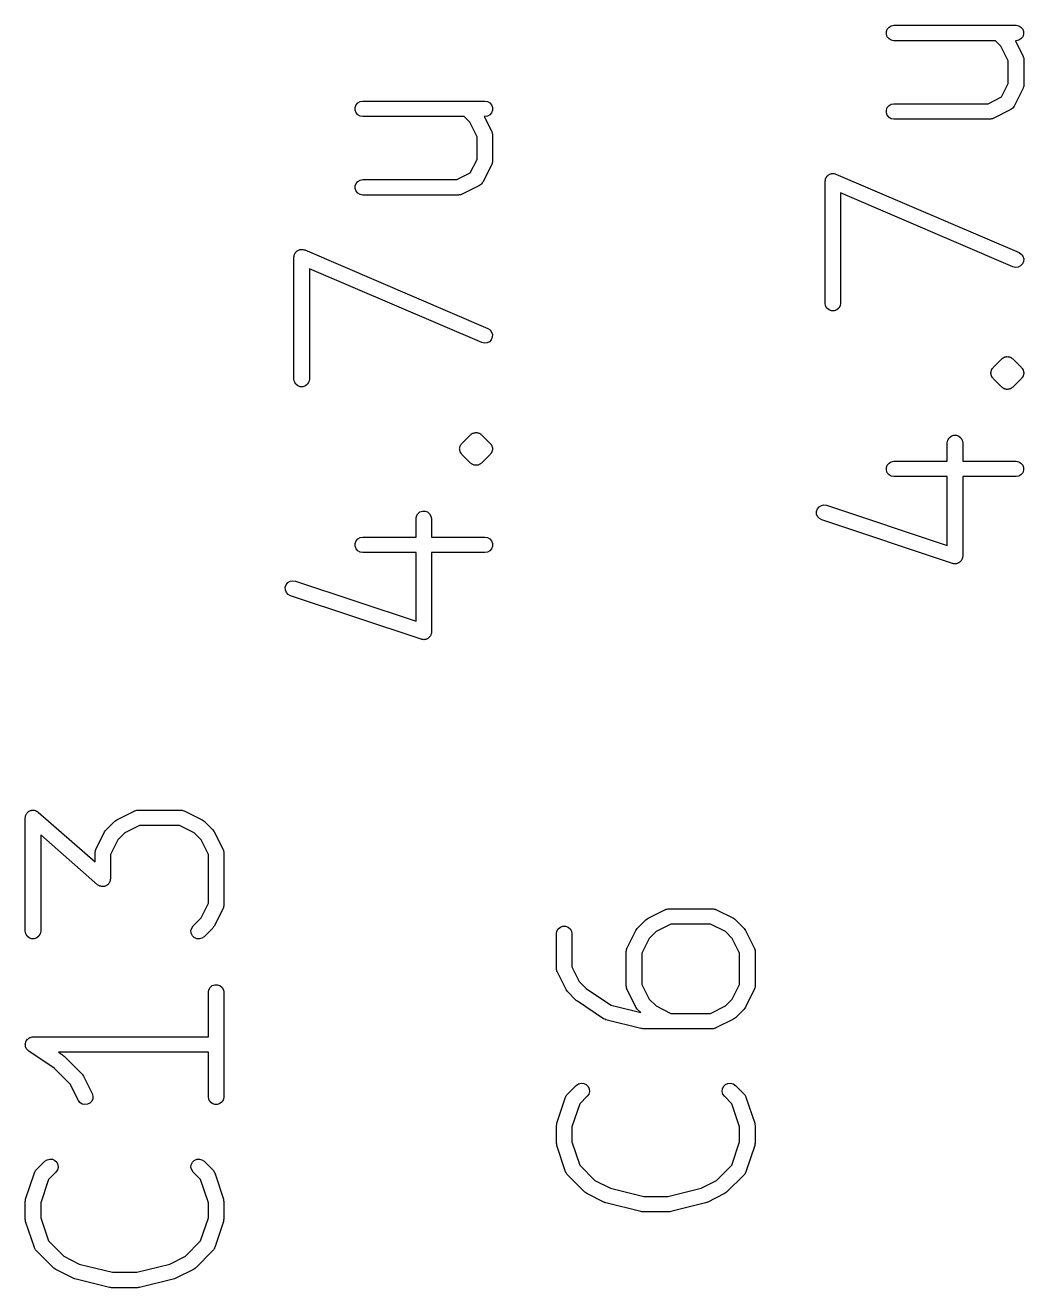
# Model space of a CAD drawing. Extents: x -2.2 to 89.1, y -78.6 to 9.2.
# Drawn here: x 41.42 to 47.99, y -60.59 to -52.27 of the extents above; entities that cross this region are included whole.
import ezdxf

# ---------------------------------------------------------------- set-up
doc = ezdxf.new("R2010")
doc.units = 0
doc.header["$MEASUREMENT"] = 0
doc.layers.add('BLACK', color=7, linetype='CONTINUOUS')

msp = doc.modelspace()

# ---------------------------------------------------------------- linework, layer by layer
at = {"layer": 'Black'}
for p, q in [((47.0882, -52.3142), (47.0942, -52.2976)), ((47.0882, -52.3319), (47.0882, -52.3142)), ((47.0942, -52.2976), (47.1056, -52.2841)), ((47.1056, -52.2841), (47.1208, -52.2753)), ((47.1208, -52.2753), (47.1382, -52.2722)), ((47.1382, -52.2722), (47.9425, -52.2722)), ((47.9425, -52.2722), (47.9599, -52.2753)), ((47.9599, -52.2753), (47.9752, -52.2841)), ((47.9752, -52.2841), (47.9865, -52.2976)), ((47.9865, -52.2976), (47.9926, -52.3142)), ((47.9926, -52.3142), (47.9926, -52.3319)), ((47.0942, -52.3484), (47.0882, -52.3319)), ((47.1056, -52.362), (47.0942, -52.3484)), ((47.1208, -52.3708), (47.1056, -52.362)), ((47.1382, -52.3738), (47.1208, -52.3708)), ((47.8066, -52.3738), (47.1382, -52.3738)), ((47.8433, -52.4106), (47.8066, -52.3738)), ((47.9425, -52.3738), (47.9386, -52.3738)), ((47.9386, -52.3738), (47.988, -52.4727)), ((47.9599, -52.3708), (47.9425, -52.3738)), ((47.9752, -52.362), (47.9599, -52.3708)), ((47.9865, -52.3484), (47.9752, -52.362)), ((47.9926, -52.3319), (47.9865, -52.3484)), ((47.8917, -52.5074), (47.8433, -52.4106)), ((47.988, -52.4727), (47.9888, -52.4755)), ((47.9888, -52.4755), (47.9903, -52.478)), ((47.9903, -52.478), (47.9913, -52.4839)), ((47.9913, -52.4839), (47.993, -52.4896)), ((47.993, -52.4896), (47.9928, -52.4925)), ((47.8917, -52.6558), (47.8917, -52.5074)), ((47.9928, -52.4925), (47.9933, -52.4954)), ((47.9933, -52.4954), (47.9933, -52.6678)), ((47.8472, -52.7448), (47.8917, -52.6558)), ((47.988, -52.6905), (47.9305, -52.8054)), ((47.9888, -52.6877), (47.988, -52.6905)), ((47.9903, -52.6851), (47.9888, -52.6877)), ((47.9913, -52.6793), (47.9903, -52.6851)), ((47.993, -52.6736), (47.9913, -52.6793)), ((47.9933, -52.6678), (47.9928, -52.6706)), ((47.9928, -52.6706), (47.993, -52.6736)), ((43.5882, -52.8142), (43.5942, -52.7976)), ((43.5882, -52.8319), (43.5882, -52.8142)), ((43.5942, -52.7976), (43.6056, -52.7841)), ((43.6056, -52.7841), (43.6208, -52.7753)), ((43.6208, -52.7753), (43.6382, -52.7722)), ((43.6382, -52.7722), (44.4425, -52.7722)), ((44.4425, -52.7722), (44.4599, -52.7753)), ((44.4599, -52.7753), (44.4752, -52.7841)), ((44.4752, -52.7841), (44.4865, -52.7976)), ((44.4865, -52.7976), (44.4926, -52.8142)), ((44.4926, -52.8142), (44.4926, -52.8319)), ((47.0882, -52.8313), (47.0942, -52.8147)), ((47.0942, -52.8147), (47.1056, -52.8012)), ((47.1056, -52.8012), (47.1208, -52.7924)), ((47.1208, -52.7924), (47.1382, -52.7893)), ((47.1382, -52.7893), (47.7582, -52.7893)), ((47.7582, -52.7893), (47.8472, -52.7448)), ((47.9138, -52.8237), (47.9078, -52.8281)), ((47.92, -52.8196), (47.9138, -52.8237)), ((47.9209, -52.8184), (47.92, -52.8196)), ((47.922, -52.8176), (47.9209, -52.8184)), ((47.9261, -52.8114), (47.922, -52.8176)), ((47.9305, -52.8054), (47.9261, -52.8114)), ((43.5942, -52.8484), (43.5882, -52.8319)), ((43.6056, -52.862), (43.5942, -52.8484)), ((43.6208, -52.8708), (43.6056, -52.862)), ((43.6382, -52.8738), (43.6208, -52.8708)), ((44.3066, -52.8738), (43.6382, -52.8738)), ((44.3433, -52.9106), (44.3066, -52.8738)), ((44.4425, -52.8738), (44.4386, -52.8738)), ((44.4386, -52.8738), (44.488, -52.9727)), ((44.4599, -52.8708), (44.4425, -52.8738)), ((44.4752, -52.862), (44.4599, -52.8708)), ((44.4865, -52.8484), (44.4752, -52.862)), ((44.4926, -52.8319), (44.4865, -52.8484)), ((47.0882, -52.8489), (47.0882, -52.8313)), ((47.0942, -52.8655), (47.0882, -52.8489)), ((47.1056, -52.879), (47.0942, -52.8655)), ((47.1208, -52.8879), (47.1056, -52.879)), ((47.1382, -52.8909), (47.1208, -52.8879)), ((47.7702, -52.8909), (47.1382, -52.8909)), ((47.7731, -52.8904), (47.7702, -52.8909)), ((47.776, -52.8906), (47.7731, -52.8904)), ((47.7817, -52.8889), (47.776, -52.8906)), ((47.7876, -52.8879), (47.7817, -52.8889)), ((47.7901, -52.8864), (47.7876, -52.8879)), ((47.7929, -52.8856), (47.7901, -52.8864)), ((47.9078, -52.8281), (47.7929, -52.8856)), ((44.3917, -53.0074), (44.3433, -52.9106)), ((44.488, -52.9727), (44.4888, -52.9755)), ((44.4888, -52.9755), (44.4903, -52.978)), ((44.4903, -52.978), (44.4913, -52.9839)), ((44.4913, -52.9839), (44.493, -52.9896)), ((44.493, -52.9896), (44.4928, -52.9925)), ((44.3917, -53.1558), (44.3917, -53.0074)), ((44.4928, -52.9925), (44.4933, -52.9954)), ((44.4933, -52.9954), (44.4933, -53.1678)), ((44.3472, -53.2448), (44.3917, -53.1558)), ((44.488, -53.1905), (44.4305, -53.3054)), ((44.4888, -53.1877), (44.488, -53.1905)), ((44.4903, -53.1851), (44.4888, -53.1877)), ((44.4913, -53.1793), (44.4903, -53.1851)), ((44.493, -53.1736), (44.4913, -53.1793)), ((44.4933, -53.1678), (44.4928, -53.1706)), ((44.4928, -53.1706), (44.493, -53.1736)), ((43.5882, -53.3313), (43.5942, -53.3147)), ((43.5942, -53.3147), (43.6056, -53.3012)), ((43.6056, -53.3012), (43.6208, -53.2924)), ((43.6208, -53.2924), (43.6382, -53.2893)), ((43.6382, -53.2893), (44.2582, -53.2893)), ((44.2582, -53.2893), (44.3472, -53.2448)), ((44.42, -53.3196), (44.4138, -53.3237)), ((44.4209, -53.3184), (44.42, -53.3196)), ((44.422, -53.3176), (44.4209, -53.3184)), ((44.4261, -53.3114), (44.422, -53.3176)), ((44.4305, -53.3054), (44.4261, -53.3114)), ((46.6852, -53.2997), (46.6863, -53.294)), ((46.6852, -54.1041), (46.6852, -53.2997)), ((46.6863, -53.294), (46.6866, -53.2881)), ((46.6866, -53.2881), (46.6878, -53.2854)), ((46.6878, -53.2854), (46.6883, -53.2824)), ((46.6883, -53.2824), (46.6912, -53.2773)), ((46.6912, -53.2773), (46.6935, -53.2719)), ((46.6935, -53.2719), (46.6956, -53.2697)), ((46.6956, -53.2697), (46.6971, -53.2671)), ((46.6971, -53.2671), (46.7016, -53.2633)), ((46.7016, -53.2633), (46.7056, -53.2591)), ((46.7056, -53.2591), (46.7083, -53.2577)), ((46.7083, -53.2577), (46.7106, -53.2557)), ((46.7106, -53.2557), (46.7161, -53.2537)), ((46.7161, -53.2537), (46.7214, -53.2511)), ((46.7214, -53.2511), (46.7244, -53.2507)), ((46.7244, -53.2507), (46.7272, -53.2497)), ((46.7272, -53.2497), (46.7331, -53.2497)), ((46.7331, -53.2497), (46.7389, -53.249)), ((46.7389, -53.249), (46.7418, -53.2497)), ((46.7418, -53.2497), (46.7449, -53.2497)), ((46.7449, -53.2497), (46.7504, -53.2517)), ((46.7504, -53.2517), (46.7561, -53.253)), ((46.7561, -53.253), (47.9626, -53.7701)), ((43.5882, -53.3489), (43.5882, -53.3313)), ((43.5942, -53.3655), (43.5882, -53.3489)), ((43.6056, -53.379), (43.5942, -53.3655)), ((43.6208, -53.3879), (43.6056, -53.379)), ((43.6382, -53.3909), (43.6208, -53.3879)), ((44.2702, -53.3909), (43.6382, -53.3909)), ((44.2731, -53.3904), (44.2702, -53.3909)), ((44.276, -53.3906), (44.2731, -53.3904)), ((44.2817, -53.3889), (44.276, -53.3906)), ((44.2876, -53.3879), (44.2817, -53.3889)), ((44.2901, -53.3864), (44.2876, -53.3879)), ((44.2929, -53.3856), (44.2901, -53.3864)), ((44.4078, -53.3281), (44.2929, -53.3856)), ((44.4138, -53.3237), (44.4078, -53.3281)), ((47.9225, -53.8635), (46.7868, -53.3768)), ((46.7868, -53.3768), (46.7868, -54.1041)), ((43.1852, -53.7997), (43.1863, -53.794)), ((43.1852, -54.6041), (43.1852, -53.7997)), ((43.1863, -53.794), (43.1866, -53.7881)), ((43.1866, -53.7881), (43.1878, -53.7854)), ((43.1878, -53.7854), (43.1883, -53.7824)), ((43.1883, -53.7824), (43.1912, -53.7773)), ((43.1912, -53.7773), (43.1935, -53.7719)), ((43.1935, -53.7719), (43.1956, -53.7697)), ((43.1956, -53.7697), (43.1971, -53.7671)), ((43.1971, -53.7671), (43.2016, -53.7633)), ((43.2016, -53.7633), (43.2056, -53.7591)), ((43.2056, -53.7591), (43.2083, -53.7577)), ((43.2083, -53.7577), (43.2106, -53.7557)), ((43.2106, -53.7557), (43.2161, -53.7537)), ((43.2161, -53.7537), (43.2214, -53.7511)), ((43.2214, -53.7511), (43.2244, -53.7507)), ((43.2244, -53.7507), (43.2272, -53.7497)), ((43.2272, -53.7497), (43.2331, -53.7497)), ((43.2331, -53.7497), (43.2389, -53.749)), ((43.2389, -53.749), (43.2418, -53.7497)), ((43.2418, -53.7497), (43.2449, -53.7497)), ((43.2449, -53.7497), (43.2504, -53.7517)), ((43.2504, -53.7517), (43.2561, -53.753)), ((43.2561, -53.753), (44.4626, -54.2701)), ((47.9626, -53.7701), (47.9773, -53.7798)), ((47.9773, -53.7798), (47.9879, -53.7939)), ((47.9879, -53.7939), (47.993, -53.8108)), ((47.993, -53.8108), (47.992, -53.8284)), ((44.4225, -54.3635), (43.2868, -53.8768)), ((43.2868, -53.8768), (43.2868, -54.6041)), ((47.9397, -53.8675), (47.9225, -53.8635)), ((47.9572, -53.8654), (47.9397, -53.8675)), ((47.973, -53.8575), (47.9572, -53.8654)), ((47.9851, -53.8446), (47.973, -53.8575)), ((47.992, -53.8284), (47.9851, -53.8446)), ((46.6883, -54.1214), (46.6852, -54.1041)), ((46.6971, -54.1367), (46.6883, -54.1214)), ((46.7106, -54.1481), (46.6971, -54.1367)), ((46.7272, -54.1541), (46.7106, -54.1481)), ((46.7449, -54.1541), (46.7272, -54.1541)), ((46.7614, -54.1481), (46.7449, -54.1541)), ((46.775, -54.1367), (46.7614, -54.1481)), ((46.7838, -54.1214), (46.775, -54.1367)), ((46.7868, -54.1041), (46.7838, -54.1214)), ((44.4626, -54.2701), (44.4773, -54.2798)), ((44.4773, -54.2798), (44.4879, -54.2939)), ((44.4879, -54.2939), (44.493, -54.3108)), ((44.493, -54.3108), (44.492, -54.3284)), ((44.4397, -54.3675), (44.4225, -54.3635)), ((44.4572, -54.3654), (44.4397, -54.3675)), ((44.473, -54.3575), (44.4572, -54.3654)), ((44.4851, -54.3446), (44.473, -54.3575)), ((44.492, -54.3284), (44.4851, -54.3446)), ((47.7917, -54.5278), (47.8492, -54.4703)), ((47.8492, -54.4703), (47.8528, -54.4678)), ((47.8528, -54.4678), (47.856, -54.4646)), ((47.856, -54.4646), (47.86, -54.4627)), ((47.86, -54.4627), (47.8636, -54.4602)), ((47.8636, -54.4602), (47.8679, -54.459)), ((47.8679, -54.459), (47.8719, -54.4572)), ((47.8719, -54.4572), (47.8764, -54.4568)), ((47.8764, -54.4568), (47.8807, -54.4556)), ((47.8807, -54.4556), (47.8851, -54.456)), ((47.8851, -54.456), (47.8895, -54.4556)), ((47.8895, -54.4556), (47.8938, -54.4568)), ((47.8938, -54.4568), (47.8982, -54.4572)), ((47.8982, -54.4572), (47.9023, -54.459)), ((47.9023, -54.459), (47.9066, -54.4602)), ((47.9066, -54.4602), (47.9102, -54.4627)), ((47.9102, -54.4627), (47.9142, -54.4646)), ((47.9142, -54.4646), (47.9174, -54.4678)), ((47.9174, -54.4678), (47.921, -54.4703)), ((47.921, -54.4703), (47.9785, -54.5278)), ((47.777, -54.5593), (47.7776, -54.5571)), ((47.7774, -54.5637), (47.777, -54.5593)), ((47.777, -54.5681), (47.7774, -54.5637)), ((47.7776, -54.5703), (47.777, -54.5681)), ((47.7776, -54.5549), (47.7784, -54.5528)), ((47.7776, -54.5571), (47.7776, -54.5549)), ((47.7776, -54.5725), (47.7776, -54.5703)), ((47.7784, -54.5528), (47.7786, -54.5505)), ((47.7786, -54.5505), (47.7805, -54.5465)), ((47.7805, -54.5465), (47.7816, -54.5422)), ((47.7816, -54.5422), (47.7829, -54.5404)), ((47.7829, -54.5404), (47.7836, -54.5383)), ((47.7836, -54.5383), (47.7851, -54.5366)), ((47.7851, -54.5366), (47.786, -54.5346)), ((47.786, -54.5346), (47.7892, -54.5314)), ((47.7892, -54.5314), (47.7917, -54.5278)), ((47.9785, -54.5278), (47.981, -54.5314)), ((47.981, -54.5314), (47.9842, -54.5346)), ((47.9842, -54.5346), (47.9851, -54.5366)), ((47.9851, -54.5366), (47.9865, -54.5383)), ((47.9865, -54.5383), (47.9873, -54.5404)), ((47.9873, -54.5404), (47.9886, -54.5422)), ((47.9886, -54.5422), (47.9897, -54.5465)), ((47.9897, -54.5465), (47.9916, -54.5505)), ((47.9916, -54.5505), (47.9918, -54.5528)), ((47.9918, -54.5528), (47.9926, -54.5549)), ((47.9926, -54.5549), (47.9926, -54.5571)), ((47.9926, -54.5571), (47.9932, -54.5593)), ((47.9932, -54.5681), (47.9926, -54.5703)), ((47.9926, -54.5703), (47.9926, -54.5725)), ((47.9932, -54.5593), (47.9928, -54.5637)), ((47.9928, -54.5637), (47.9932, -54.5681)), ((43.1883, -54.6214), (43.1852, -54.6041)), ((43.1971, -54.6367), (43.1883, -54.6214)), ((43.2106, -54.6481), (43.1971, -54.6367)), ((43.2272, -54.6541), (43.2106, -54.6481)), ((43.2449, -54.6541), (43.2272, -54.6541)), ((43.2614, -54.6481), (43.2449, -54.6541)), ((43.275, -54.6367), (43.2614, -54.6481)), ((43.2838, -54.6214), (43.275, -54.6367)), ((43.2868, -54.6041), (43.2838, -54.6214)), ((47.7784, -54.5746), (47.7776, -54.5725)), ((47.7786, -54.5768), (47.7784, -54.5746)), ((47.7805, -54.5809), (47.7786, -54.5768)), ((47.7816, -54.5852), (47.7805, -54.5809)), ((47.7829, -54.587), (47.7816, -54.5852)), ((47.7836, -54.5891), (47.7829, -54.587)), ((47.7851, -54.5908), (47.7836, -54.5891)), ((47.786, -54.5928), (47.7851, -54.5908)), ((47.7892, -54.596), (47.786, -54.5928)), ((47.7917, -54.5996), (47.7892, -54.596)), ((47.8492, -54.6571), (47.7917, -54.5996)), ((47.9785, -54.5996), (47.921, -54.6571)), ((47.981, -54.596), (47.9785, -54.5996)), ((47.9842, -54.5928), (47.981, -54.596)), ((47.9851, -54.5908), (47.9842, -54.5928)), ((47.9865, -54.5891), (47.9851, -54.5908)), ((47.9873, -54.587), (47.9865, -54.5891)), ((47.9886, -54.5852), (47.9873, -54.587)), ((47.9897, -54.5809), (47.9886, -54.5852)), ((47.9916, -54.5768), (47.9897, -54.5809)), ((47.9918, -54.5746), (47.9916, -54.5768)), ((47.9926, -54.5725), (47.9918, -54.5746)), ((47.8528, -54.6596), (47.8492, -54.6571)), ((47.856, -54.6628), (47.8528, -54.6596)), ((47.86, -54.6646), (47.856, -54.6628)), ((47.8636, -54.6672), (47.86, -54.6646)), ((47.8679, -54.6683), (47.8636, -54.6672)), ((47.8719, -54.6702), (47.8679, -54.6683)), ((47.8764, -54.6706), (47.8719, -54.6702)), ((47.8807, -54.6717), (47.8764, -54.6706)), ((47.8851, -54.6714), (47.8807, -54.6717)), ((47.8895, -54.6717), (47.8851, -54.6714)), ((47.8938, -54.6706), (47.8895, -54.6717)), ((47.8982, -54.6702), (47.8938, -54.6706)), ((47.9023, -54.6683), (47.8982, -54.6702)), ((47.9066, -54.6672), (47.9023, -54.6683)), ((47.9102, -54.6646), (47.9066, -54.6672)), ((47.9142, -54.6628), (47.9102, -54.6646)), ((47.9174, -54.6596), (47.9142, -54.6628)), ((47.921, -54.6571), (47.9174, -54.6596)), ((44.2917, -55.0278), (44.3492, -54.9703)), ((44.3492, -54.9703), (44.3528, -54.9678)), ((44.3528, -54.9678), (44.356, -54.9646)), ((44.356, -54.9646), (44.36, -54.9627)), ((44.36, -54.9627), (44.3636, -54.9602)), ((44.3636, -54.9602), (44.3679, -54.959)), ((44.3679, -54.959), (44.3719, -54.9572)), ((44.3719, -54.9572), (44.3764, -54.9568)), ((44.3764, -54.9568), (44.3807, -54.9556)), ((44.3807, -54.9556), (44.3851, -54.956)), ((44.3851, -54.956), (44.3895, -54.9556)), ((44.3895, -54.9556), (44.3938, -54.9568)), ((44.3938, -54.9568), (44.3982, -54.9572)), ((44.3982, -54.9572), (44.4023, -54.959)), ((44.4023, -54.959), (44.4066, -54.9602)), ((44.4066, -54.9602), (44.4102, -54.9627)), ((44.4102, -54.9627), (44.4142, -54.9646)), ((44.4142, -54.9646), (44.4174, -54.9678)), ((44.4174, -54.9678), (44.421, -54.9703)), ((44.421, -54.9703), (44.4785, -55.0278)), ((47.5015, -54.9907), (47.515, -54.9793)), ((47.515, -54.9793), (47.5316, -54.9733)), ((47.5316, -54.9733), (47.5492, -54.9733)), ((47.5492, -54.9733), (47.5658, -54.9793)), ((47.5658, -54.9793), (47.5793, -54.9907)), ((44.277, -55.0593), (44.2776, -55.0571)), ((44.2774, -55.0637), (44.277, -55.0593)), ((44.277, -55.0681), (44.2774, -55.0637)), ((44.2776, -55.0703), (44.277, -55.0681)), ((44.2776, -55.0549), (44.2784, -55.0528)), ((44.2776, -55.0571), (44.2776, -55.0549)), ((44.2776, -55.0725), (44.2776, -55.0703)), ((44.2784, -55.0528), (44.2786, -55.0505)), ((44.2786, -55.0505), (44.2805, -55.0465)), ((44.2805, -55.0465), (44.2816, -55.0422)), ((44.2816, -55.0422), (44.2829, -55.0404)), ((44.2829, -55.0404), (44.2836, -55.0383)), ((44.2836, -55.0383), (44.2851, -55.0366)), ((44.2851, -55.0366), (44.286, -55.0346)), ((44.286, -55.0346), (44.2892, -55.0314)), ((44.2892, -55.0314), (44.2917, -55.0278)), ((44.4785, -55.0278), (44.481, -55.0314)), ((44.481, -55.0314), (44.4842, -55.0346)), ((44.4842, -55.0346), (44.4851, -55.0366)), ((44.4851, -55.0366), (44.4865, -55.0383)), ((44.4865, -55.0383), (44.4873, -55.0404)), ((44.4873, -55.0404), (44.4886, -55.0422)), ((44.4886, -55.0422), (44.4897, -55.0465)), ((44.4897, -55.0465), (44.4916, -55.0505)), ((44.4916, -55.0505), (44.4918, -55.0528)), ((44.4918, -55.0528), (44.4926, -55.0549)), ((44.4926, -55.0549), (44.4926, -55.0571)), ((44.4926, -55.0571), (44.4932, -55.0593)), ((44.4932, -55.0681), (44.4926, -55.0703)), ((44.4926, -55.0703), (44.4926, -55.0725)), ((44.4932, -55.0593), (44.4928, -55.0637)), ((44.4928, -55.0637), (44.4932, -55.0681)), ((47.4896, -55.0233), (47.4926, -55.0059)), ((47.4896, -55.1449), (47.4896, -55.0233)), ((47.4926, -55.0059), (47.5015, -54.9907)), ((47.5793, -54.9907), (47.5881, -55.0059)), ((47.5881, -55.0059), (47.5912, -55.0233)), ((47.5912, -55.0233), (47.5912, -55.1449)), ((44.2784, -55.0746), (44.2776, -55.0725)), ((44.2786, -55.0768), (44.2784, -55.0746)), ((44.2805, -55.0809), (44.2786, -55.0768)), ((44.2816, -55.0852), (44.2805, -55.0809)), ((44.2829, -55.087), (44.2816, -55.0852)), ((44.2836, -55.0891), (44.2829, -55.087)), ((44.2851, -55.0908), (44.2836, -55.0891)), ((44.286, -55.0928), (44.2851, -55.0908)), ((44.2892, -55.096), (44.286, -55.0928)), ((44.2917, -55.0996), (44.2892, -55.096)), ((44.3492, -55.1571), (44.2917, -55.0996)), ((44.4785, -55.0996), (44.421, -55.1571)), ((44.481, -55.096), (44.4785, -55.0996)), ((44.4842, -55.0928), (44.481, -55.096)), ((44.4851, -55.0908), (44.4842, -55.0928)), ((44.4865, -55.0891), (44.4851, -55.0908)), ((44.4873, -55.087), (44.4865, -55.0891)), ((44.4886, -55.0852), (44.4873, -55.087)), ((44.4897, -55.0809), (44.4886, -55.0852)), ((44.4916, -55.0768), (44.4897, -55.0809)), ((44.4918, -55.0746), (44.4916, -55.0768)), ((44.4926, -55.0725), (44.4918, -55.0746)), ((47.1056, -55.1568), (47.1208, -55.1479)), ((47.1208, -55.1479), (47.1382, -55.1449)), ((47.1382, -55.1449), (47.4896, -55.1449)), ((47.5912, -55.1449), (47.9425, -55.1449)), ((47.9425, -55.1449), (47.9599, -55.1479)), ((47.9599, -55.1479), (47.9752, -55.1568)), ((44.3528, -55.1596), (44.3492, -55.1571)), ((44.356, -55.1628), (44.3528, -55.1596)), ((44.36, -55.1646), (44.356, -55.1628)), ((44.3636, -55.1672), (44.36, -55.1646)), ((44.3679, -55.1683), (44.3636, -55.1672)), ((44.3719, -55.1702), (44.3679, -55.1683)), ((44.3764, -55.1706), (44.3719, -55.1702)), ((44.3807, -55.1717), (44.3764, -55.1706)), ((44.3851, -55.1714), (44.3807, -55.1717)), ((44.3895, -55.1717), (44.3851, -55.1714)), ((44.3938, -55.1706), (44.3895, -55.1717)), ((44.3982, -55.1702), (44.3938, -55.1706)), ((44.4023, -55.1683), (44.3982, -55.1702)), ((44.4066, -55.1672), (44.4023, -55.1683)), ((44.4102, -55.1646), (44.4066, -55.1672)), ((44.4142, -55.1628), (44.4102, -55.1646)), ((44.4174, -55.1596), (44.4142, -55.1628)), ((44.421, -55.1571), (44.4174, -55.1596)), ((47.0882, -55.1868), (47.0942, -55.1703)), ((47.0882, -55.2045), (47.0882, -55.1868)), ((47.0942, -55.2211), (47.0882, -55.2045)), ((47.0942, -55.1703), (47.1056, -55.1568)), ((47.1056, -55.2346), (47.0942, -55.2211)), ((47.1208, -55.2434), (47.1056, -55.2346)), ((47.9752, -55.2346), (47.9599, -55.2434)), ((47.9752, -55.1568), (47.9865, -55.1703)), ((47.9865, -55.2211), (47.9752, -55.2346)), ((47.9865, -55.1703), (47.9926, -55.1868)), ((47.9926, -55.2045), (47.9865, -55.2211)), ((47.9926, -55.1868), (47.9926, -55.2045)), ((47.1382, -55.2465), (47.1208, -55.2434)), ((47.4896, -55.2465), (47.1382, -55.2465)), ((47.4896, -55.6997), (47.4896, -55.2465)), ((47.9425, -55.2465), (47.5912, -55.2465)), ((47.5912, -55.2465), (47.5912, -55.7702)), ((47.9599, -55.2434), (47.9425, -55.2465)), ((44.0015, -55.4907), (44.015, -55.4793)), ((44.015, -55.4793), (44.0316, -55.4733)), ((44.0316, -55.4733), (44.0492, -55.4733)), ((44.0492, -55.4733), (44.0658, -55.4793)), ((44.0658, -55.4793), (44.0793, -55.4907)), ((46.6283, -55.4755), (46.6339, -55.4587)), ((46.6288, -55.4931), (46.6283, -55.4755)), ((46.6339, -55.4587), (46.6449, -55.4449)), ((46.6449, -55.4449), (46.6599, -55.4357)), ((46.6599, -55.4357), (46.6772, -55.4321)), ((46.6772, -55.4321), (46.6947, -55.4347)), ((46.6947, -55.4347), (47.4896, -55.6997)), ((43.9896, -55.5233), (43.9926, -55.5059)), ((43.9896, -55.6449), (43.9896, -55.5233)), ((43.9926, -55.5059), (44.0015, -55.4907)), ((44.0793, -55.4907), (44.0881, -55.5059)), ((44.0881, -55.5059), (44.0912, -55.5233)), ((44.0912, -55.5233), (44.0912, -55.6449)), ((46.6353, -55.5095), (46.6288, -55.4931)), ((46.647, -55.5227), (46.6353, -55.5095)), ((46.6625, -55.5311), (46.647, -55.5227)), ((47.5243, -55.8184), (46.6625, -55.5311)), ((43.6056, -55.6568), (43.6208, -55.6479)), ((43.6208, -55.6479), (43.6382, -55.6449)), ((43.6382, -55.6449), (43.9896, -55.6449)), ((44.0912, -55.6449), (44.4425, -55.6449)), ((44.4425, -55.6449), (44.4599, -55.6479)), ((44.4599, -55.6479), (44.4752, -55.6568)), ((43.5882, -55.6868), (43.5942, -55.6703)), ((43.5882, -55.7045), (43.5882, -55.6868)), ((43.5942, -55.7211), (43.5882, -55.7045)), ((43.5942, -55.6703), (43.6056, -55.6568)), ((43.6056, -55.7346), (43.5942, -55.7211)), ((43.6208, -55.7434), (43.6056, -55.7346)), ((44.4752, -55.7346), (44.4599, -55.7434)), ((44.4752, -55.6568), (44.4865, -55.6703)), ((44.4865, -55.7211), (44.4752, -55.7346)), ((44.4865, -55.6703), (44.4926, -55.6868)), ((44.4926, -55.7045), (44.4865, -55.7211)), ((44.4926, -55.6868), (44.4926, -55.7045)), ((43.6382, -55.7465), (43.6208, -55.7434)), ((43.9896, -55.7465), (43.6382, -55.7465)), ((43.9896, -56.1997), (43.9896, -55.7465)), ((44.4425, -55.7465), (44.0912, -55.7465)), ((44.0912, -55.7465), (44.0912, -56.2702)), ((44.4599, -55.7434), (44.4425, -55.7465)), ((47.528, -55.8189), (47.5243, -55.8184)), ((47.5316, -55.8202), (47.528, -55.8189)), ((47.554, -55.8185), (47.5492, -55.8202)), ((47.5591, -55.8174), (47.554, -55.8185)), ((47.5623, -55.8155), (47.5591, -55.8174)), ((47.5658, -55.8142), (47.5623, -55.8155)), ((47.5697, -55.8109), (47.5658, -55.8142)), ((47.5741, -55.8082), (47.5697, -55.8109)), ((47.5764, -55.8053), (47.5741, -55.8082)), ((47.5793, -55.8028), (47.5764, -55.8053)), ((47.5819, -55.7984), (47.5793, -55.8028)), ((47.5851, -55.7944), (47.5819, -55.7984)), ((47.5862, -55.7908), (47.5851, -55.7944)), ((47.5881, -55.7876), (47.5862, -55.7908)), ((47.589, -55.7825), (47.5881, -55.7876)), ((47.5906, -55.7776), (47.589, -55.7825)), ((47.5912, -55.7702), (47.5905, -55.7739)), ((47.5905, -55.7739), (47.5906, -55.7776)), ((47.5367, -55.8202), (47.5316, -55.8202)), ((47.5418, -55.821), (47.5367, -55.8202)), ((47.5454, -55.8202), (47.5418, -55.821)), ((47.5492, -55.8202), (47.5454, -55.8202)), ((43.1283, -55.9755), (43.1339, -55.9587)), ((43.1288, -55.9931), (43.1283, -55.9755)), ((43.1339, -55.9587), (43.1449, -55.9449)), ((43.1449, -55.9449), (43.1599, -55.9357)), ((43.1599, -55.9357), (43.1772, -55.9321)), ((43.1772, -55.9321), (43.1947, -55.9347)), ((43.1947, -55.9347), (43.9896, -56.1997)), ((43.1353, -56.0095), (43.1288, -55.9931)), ((43.147, -56.0227), (43.1353, -56.0095)), ((43.1625, -56.0311), (43.147, -56.0227)), ((44.0243, -56.3184), (43.1625, -56.0311)), ((44.0591, -56.3174), (44.054, -56.3185)), ((44.0623, -56.3155), (44.0591, -56.3174)), ((44.0658, -56.3142), (44.0623, -56.3155)), ((44.0697, -56.3109), (44.0658, -56.3142)), ((44.0741, -56.3082), (44.0697, -56.3109)), ((44.0764, -56.3053), (44.0741, -56.3082)), ((44.0793, -56.3028), (44.0764, -56.3053)), ((44.0819, -56.2984), (44.0793, -56.3028)), ((44.0851, -56.2944), (44.0819, -56.2984)), ((44.0862, -56.2908), (44.0851, -56.2944)), ((44.0881, -56.2876), (44.0862, -56.2908)), ((44.089, -56.2825), (44.0881, -56.2876)), ((44.0906, -56.2776), (44.089, -56.2825)), ((44.0912, -56.2702), (44.0905, -56.2739)), ((44.0905, -56.2739), (44.0906, -56.2776)), ((44.028, -56.3189), (44.0243, -56.3184)), ((44.0316, -56.3202), (44.028, -56.3189)), ((44.0367, -56.3202), (44.0316, -56.3202)), ((44.0418, -56.321), (44.0367, -56.3202)), ((44.0454, -56.3202), (44.0418, -56.321)), ((44.0492, -56.3202), (44.0454, -56.3202)), ((44.054, -56.3185), (44.0492, -56.3202)), ((41.4162, -57.4854), (41.4176, -57.4817)), ((41.4176, -57.4817), (41.4183, -57.4778)), ((41.4183, -57.4778), (41.4208, -57.4735)), ((41.4208, -57.4735), (41.4226, -57.4689)), ((41.4226, -57.4689), (41.4252, -57.466)), ((41.4252, -57.466), (41.4271, -57.4626)), ((41.4271, -57.4626), (41.4309, -57.4594)), ((41.4309, -57.4594), (41.4342, -57.4556)), ((41.4342, -57.4556), (41.4376, -57.4537)), ((41.4376, -57.4537), (41.4406, -57.4512)), ((41.4406, -57.4512), (41.4453, -57.4495)), ((41.4453, -57.4495), (41.4497, -57.4471)), ((41.4497, -57.4471), (41.4535, -57.4465)), ((41.4535, -57.4465), (41.4572, -57.4452)), ((41.4572, -57.4452), (41.4622, -57.4452)), ((41.4622, -57.4452), (41.4671, -57.4444)), ((41.4671, -57.4444), (41.4709, -57.4452)), ((41.4709, -57.4452), (41.4749, -57.4452)), ((41.4749, -57.4452), (41.4795, -57.4469)), ((41.4795, -57.4469), (41.4844, -57.4478)), ((41.4844, -57.4478), (41.4878, -57.4499)), ((41.4878, -57.4499), (41.4914, -57.4512)), ((41.4914, -57.4512), (41.4953, -57.4544)), ((41.4953, -57.4544), (41.4995, -57.457)), ((41.4995, -57.457), (41.8749, -57.7854)), ((42.0179, -57.5072), (42.1328, -57.4498)), ((42.1328, -57.4498), (42.1356, -57.4489)), ((42.1356, -57.4489), (42.1381, -57.4475)), ((42.1381, -57.4475), (42.144, -57.4464)), ((42.144, -57.4464), (42.1497, -57.4447)), ((42.1497, -57.4447), (42.1526, -57.4449)), ((42.1526, -57.4449), (42.1555, -57.4444)), ((42.1555, -57.4444), (42.4427, -57.4444)), ((42.4427, -57.4444), (42.4456, -57.4449)), ((42.4456, -57.4449), (42.4485, -57.4447)), ((42.4485, -57.4447), (42.4543, -57.4464)), ((42.4543, -57.4464), (42.4601, -57.4475)), ((42.4601, -57.4475), (42.4626, -57.4489)), ((42.4626, -57.4489), (42.4655, -57.4498)), ((42.4655, -57.4498), (42.5804, -57.5072)), ((41.4152, -57.4952), (41.4161, -57.4903)), ((41.4152, -58.2421), (41.4152, -57.4952)), ((41.4161, -57.4903), (41.4162, -57.4854)), ((41.9472, -57.5742), (42.0046, -57.5167)), ((42.0046, -57.5167), (42.0113, -57.5121)), ((42.0113, -57.5121), (42.0179, -57.5072)), ((42.1675, -57.546), (42.0707, -57.5944)), ((42.4307, -57.546), (42.1675, -57.546)), ((42.5276, -57.5944), (42.4307, -57.546)), ((42.5804, -57.5072), (42.5869, -57.5121)), ((42.5869, -57.5121), (42.5936, -57.5167)), ((42.5936, -57.5167), (42.651, -57.5742)), ((41.8922, -57.9356), (41.5168, -57.6072)), ((41.5168, -57.6072), (41.5168, -58.2421)), ((41.8802, -57.7023), (41.9377, -57.5874)), ((41.9377, -57.5874), (41.9425, -57.5809)), ((41.9425, -57.5809), (41.9472, -57.5742)), ((42.0249, -57.6402), (41.9765, -57.737)), ((42.0707, -57.5944), (42.0249, -57.6402)), ((42.5733, -57.6402), (42.5276, -57.5944)), ((42.6217, -57.737), (42.5733, -57.6402)), ((42.651, -57.5742), (42.6557, -57.5809)), ((42.6557, -57.5809), (42.6605, -57.5874)), ((42.6605, -57.5874), (42.718, -57.7023)), ((41.8749, -57.725), (41.8754, -57.7221)), ((41.8749, -57.7854), (41.8749, -57.725)), ((41.8752, -57.7192), (41.8769, -57.7135)), ((41.8754, -57.7221), (41.8752, -57.7192)), ((41.8769, -57.7135), (41.8779, -57.7076)), ((41.8779, -57.7076), (41.8794, -57.7051)), ((41.8794, -57.7051), (41.8802, -57.7023)), ((42.718, -57.7023), (42.7188, -57.7051)), ((42.7188, -57.7051), (42.7203, -57.7076)), ((42.7203, -57.7076), (42.7213, -57.7135)), ((42.7213, -57.7135), (42.723, -57.7192)), ((42.723, -57.7192), (42.7228, -57.7221)), ((42.7228, -57.7221), (42.7233, -57.725)), ((42.7233, -57.725), (42.7233, -58.0697)), ((41.9765, -57.737), (41.9765, -57.8974)), ((42.6217, -58.0577), (42.6217, -57.737)), ((41.9765, -57.8974), (41.9756, -57.9023)), ((41.8965, -57.9382), (41.8922, -57.9356)), ((41.9003, -57.9414), (41.8965, -57.9382)), ((41.904, -57.9427), (41.9003, -57.9414)), ((41.9073, -57.9447), (41.904, -57.9427)), ((41.9122, -57.9457), (41.9073, -57.9447)), ((41.9168, -57.9474), (41.9122, -57.9457)), ((41.9208, -57.9474), (41.9168, -57.9474)), ((41.9246, -57.9482), (41.9208, -57.9474)), ((41.9295, -57.9474), (41.9246, -57.9482)), ((41.9345, -57.9474), (41.9295, -57.9474)), ((41.9382, -57.9461), (41.9345, -57.9474)), ((41.942, -57.9455), (41.9382, -57.9461)), ((41.9464, -57.9431), (41.942, -57.9455)), ((41.9511, -57.9414), (41.9464, -57.9431)), ((41.9541, -57.9389), (41.9511, -57.9414)), ((41.9575, -57.937), (41.9541, -57.9389)), ((41.9608, -57.9332), (41.9575, -57.937)), ((41.9646, -57.93), (41.9608, -57.9332)), ((41.9665, -57.9266), (41.9646, -57.93)), ((41.9691, -57.9237), (41.9665, -57.9266)), ((41.9709, -57.9191), (41.9691, -57.9237)), ((41.9734, -57.9148), (41.9709, -57.9191)), ((41.9741, -57.9109), (41.9734, -57.9148)), ((41.9755, -57.9072), (41.9741, -57.9109)), ((41.9756, -57.9023), (41.9755, -57.9072)), ((42.5733, -58.1546), (42.6217, -58.0577)), ((42.718, -58.0925), (42.6605, -58.2074)), ((42.7188, -58.0896), (42.718, -58.0925)), ((42.7203, -58.0871), (42.7188, -58.0896)), ((42.7213, -58.0813), (42.7203, -58.0871)), ((42.723, -58.0755), (42.7213, -58.0813)), ((42.7233, -58.0697), (42.7228, -58.0726)), ((42.7228, -58.0726), (42.723, -58.0755)), ((45.5179, -58.1563), (45.6328, -58.0988)), ((45.6328, -58.0988), (45.6356, -58.098)), ((45.6356, -58.098), (45.6381, -58.0965)), ((45.6381, -58.0965), (45.644, -58.0955)), ((45.644, -58.0955), (45.6497, -58.0938)), ((45.6497, -58.0938), (45.6526, -58.094)), ((45.6526, -58.094), (45.6555, -58.0935)), ((45.6555, -58.0935), (45.9427, -58.0935)), ((45.9427, -58.0935), (45.9456, -58.094)), ((45.9456, -58.094), (45.9485, -58.0938)), ((45.9485, -58.0938), (45.9543, -58.0955)), ((45.9543, -58.0955), (45.9601, -58.0965)), ((45.9601, -58.0965), (45.9626, -58.098)), ((45.9626, -58.098), (45.9655, -58.0988)), ((45.9655, -58.0988), (46.0804, -58.1563)), ((42.507, -58.2377), (42.5116, -58.2206)), ((42.5116, -58.2206), (42.5217, -58.2062)), ((42.5217, -58.2062), (42.5733, -58.1546)), ((42.651, -58.2206), (42.5936, -58.278)), ((42.6557, -58.2139), (42.651, -58.2206)), ((42.6605, -58.2074), (42.6557, -58.2139)), ((44.9183, -58.2418), (44.9271, -58.2265)), ((44.9271, -58.2265), (44.9406, -58.2152)), ((44.9406, -58.2152), (44.9572, -58.2091)), ((44.9572, -58.2091), (44.9749, -58.2091)), ((44.9749, -58.2091), (44.9914, -58.2152)), ((44.9914, -58.2152), (45.005, -58.2265)), ((45.005, -58.2265), (45.0138, -58.2418)), ((45.4377, -58.2364), (45.4425, -58.2299)), ((45.4425, -58.2299), (45.4472, -58.2232)), ((45.4472, -58.2232), (45.5046, -58.1658)), ((45.5046, -58.1658), (45.5113, -58.1611)), ((45.5113, -58.1611), (45.5179, -58.1563)), ((45.6675, -58.1951), (45.5707, -58.2435)), ((45.9307, -58.1951), (45.6675, -58.1951)), ((46.0276, -58.2435), (45.9307, -58.1951)), ((46.0804, -58.1563), (46.0869, -58.1611)), ((46.0869, -58.1611), (46.0936, -58.1658)), ((46.0936, -58.1658), (46.151, -58.2232)), ((46.151, -58.2232), (46.1557, -58.2299)), ((46.1557, -58.2299), (46.1605, -58.2364)), ((41.4183, -58.2595), (41.4152, -58.2421)), ((41.4271, -58.2747), (41.4183, -58.2595)), ((41.4406, -58.2861), (41.4271, -58.2747)), ((41.4572, -58.2921), (41.4406, -58.2861)), ((41.4749, -58.2921), (41.4572, -58.2921)), ((41.4914, -58.2861), (41.4749, -58.2921)), ((41.505, -58.2747), (41.4914, -58.2861)), ((41.5138, -58.2595), (41.505, -58.2747)), ((41.5168, -58.2421), (41.5138, -58.2595)), ((42.5086, -58.2552), (42.507, -58.2377)), ((42.516, -58.2712), (42.5086, -58.2552)), ((42.5285, -58.2837), (42.516, -58.2712)), ((42.5445, -58.2912), (42.5285, -58.2837)), ((42.5621, -58.2927), (42.5445, -58.2912)), ((42.5791, -58.2881), (42.5621, -58.2927)), ((42.5936, -58.278), (42.5791, -58.2881)), ((44.9152, -58.2592), (44.9183, -58.2418)), ((44.9152, -58.489), (44.9152, -58.2592)), ((45.0138, -58.2418), (45.0168, -58.2592)), ((45.0168, -58.2592), (45.0168, -58.477)), ((45.3802, -58.3514), (45.4377, -58.2364)), ((45.5249, -58.2893), (45.4765, -58.3861)), ((45.5707, -58.2435), (45.5249, -58.2893)), ((46.0733, -58.2893), (46.0276, -58.2435)), ((46.1217, -58.3861), (46.0733, -58.2893)), ((46.1605, -58.2364), (46.218, -58.3514)), ((45.3749, -58.3741), (45.3754, -58.3712)), ((45.3749, -58.6039), (45.3749, -58.3741)), ((45.3752, -58.3683), (45.3769, -58.3626)), ((45.3754, -58.3712), (45.3752, -58.3683)), ((45.3769, -58.3626), (45.3779, -58.3567)), ((45.3779, -58.3567), (45.3794, -58.3542)), ((45.3794, -58.3542), (45.3802, -58.3514)), ((45.4765, -58.3861), (45.4765, -58.5919)), ((46.1217, -58.5919), (46.1217, -58.3861)), ((46.218, -58.3514), (46.2188, -58.3542)), ((46.2188, -58.3542), (46.2203, -58.3567)), ((46.2203, -58.3567), (46.2213, -58.3626)), ((46.2213, -58.3626), (46.223, -58.3683)), ((46.223, -58.3683), (46.2228, -58.3712)), ((46.2228, -58.3712), (46.2233, -58.3741)), ((46.2233, -58.3741), (46.2233, -58.6039)), ((45.0168, -58.477), (45.0653, -58.5738)), ((44.9158, -58.4919), (44.9152, -58.489)), ((44.9156, -58.4948), (44.9158, -58.4919)), ((44.9173, -58.5005), (44.9156, -58.4948)), ((44.9183, -58.5064), (44.9173, -58.5005)), ((44.9198, -58.5089), (44.9183, -58.5064)), ((44.9206, -58.5117), (44.9198, -58.5089)), ((44.9781, -58.6266), (44.9206, -58.5117)), ((42.6217, -58.6443), (42.6248, -58.6269)), ((42.6217, -58.9382), (42.6217, -58.6443)), ((42.6248, -58.6269), (42.6336, -58.6116)), ((42.6336, -58.6116), (42.6471, -58.6003)), ((42.6471, -58.6003), (42.6637, -58.5942)), ((42.6637, -58.5942), (42.6814, -58.5942)), ((42.6814, -58.5942), (42.6979, -58.6003)), ((42.6979, -58.6003), (42.7115, -58.6116)), ((42.7115, -58.6116), (42.7203, -58.6269)), ((42.7203, -58.6269), (42.7233, -58.6443)), ((42.7233, -58.6443), (42.7233, -59.3337)), ((44.9829, -58.6331), (44.9781, -58.6266)), ((44.9876, -58.6398), (44.9829, -58.6331)), ((45.045, -58.6973), (44.9876, -58.6398)), ((45.0653, -58.5738), (45.1133, -58.6219)), ((45.1133, -58.6219), (45.2742, -58.7291)), ((45.3754, -58.6068), (45.3749, -58.6039)), ((45.3752, -58.6097), (45.3754, -58.6068)), ((45.3769, -58.6154), (45.3752, -58.6097)), ((45.3779, -58.6213), (45.3769, -58.6154)), ((45.3794, -58.6238), (45.3779, -58.6213)), ((45.3802, -58.6266), (45.3794, -58.6238)), ((45.4377, -58.7415), (45.3802, -58.6266)), ((45.4765, -58.5919), (45.5249, -58.6887)), ((46.0733, -58.6887), (46.1217, -58.5919)), ((46.218, -58.6266), (46.1605, -58.7415)), ((46.2188, -58.6238), (46.218, -58.6266)), ((46.2203, -58.6213), (46.2188, -58.6238)), ((46.2213, -58.6154), (46.2203, -58.6213)), ((46.223, -58.6097), (46.2213, -58.6154)), ((46.2233, -58.6039), (46.2228, -58.6068)), ((46.2228, -58.6068), (46.223, -58.6097)), ((45.0491, -58.7001), (45.045, -58.6973)), ((45.0528, -58.7036), (45.0491, -58.7001)), ((45.2251, -58.8185), (45.0528, -58.7036)), ((45.2742, -58.7291), (45.4707, -58.7782)), ((45.5249, -58.6887), (45.5707, -58.7345)), ((46.0276, -58.7345), (46.0733, -58.6887)), ((45.4425, -58.748), (45.4377, -58.7415)), ((45.4472, -58.7547), (45.4425, -58.748)), ((45.4707, -58.7782), (45.4472, -58.7547)), ((45.5707, -58.7345), (45.6675, -58.7829)), ((45.6675, -58.7829), (45.9307, -58.7829)), ((45.9307, -58.7829), (46.0276, -58.7345)), ((46.0936, -58.8122), (46.0869, -58.8168)), ((46.151, -58.7547), (46.0936, -58.8122)), ((46.1557, -58.748), (46.151, -58.7547)), ((46.1605, -58.7415), (46.1557, -58.748)), ((45.233, -58.822), (45.2251, -58.8185)), ((45.241, -58.8255), (45.233, -58.822)), ((45.4708, -58.883), (45.241, -58.8255)), ((45.477, -58.8834), (45.4708, -58.883)), ((45.4831, -58.8845), (45.477, -58.8834)), ((45.9427, -58.8845), (45.4831, -58.8845)), ((45.9456, -58.884), (45.9427, -58.8845)), ((45.9485, -58.8842), (45.9456, -58.884)), ((45.9543, -58.8825), (45.9485, -58.8842)), ((45.9601, -58.8814), (45.9543, -58.8825)), ((45.9626, -58.88), (45.9601, -58.8814)), ((45.9655, -58.8791), (45.9626, -58.88)), ((46.0804, -58.8217), (45.9655, -58.8791)), ((46.0869, -58.8168), (46.0804, -58.8217)), ((41.416, -58.9802), (41.4181, -58.9745)), ((41.416, -58.983), (41.416, -58.9802)), ((41.4181, -58.9745), (41.4195, -58.9686)), ((41.4195, -58.9686), (41.4211, -58.9662)), ((41.4211, -58.9662), (41.4221, -58.9636)), ((41.4221, -58.9636), (41.426, -58.9589)), ((41.426, -58.9589), (41.4293, -58.9539)), ((41.4293, -58.9539), (41.4316, -58.9522)), ((41.4316, -58.9522), (41.4334, -58.9501)), ((41.4334, -58.9501), (41.4386, -58.947)), ((41.4386, -58.947), (41.4435, -58.9434)), ((41.4435, -58.9434), (41.4462, -58.9426)), ((41.4462, -58.9426), (41.4487, -58.9412)), ((41.4487, -58.9412), (41.4546, -58.9402)), ((41.4546, -58.9402), (41.4605, -58.9385)), ((41.4605, -58.9385), (41.4633, -58.9387)), ((41.4633, -58.9387), (41.466, -58.9382)), ((41.466, -58.9382), (42.6217, -58.9382)), ((41.4154, -58.9857), (41.416, -58.983)), ((41.416, -58.9917), (41.4154, -58.9857)), ((41.416, -58.9978), (41.416, -58.9917)), ((41.417, -59.0004), (41.416, -58.9978)), ((41.4173, -59.0032), (41.417, -59.0004)), ((41.42, -59.0087), (41.4173, -59.0032)), ((41.4221, -59.0144), (41.42, -59.0087)), ((41.4239, -59.0165), (41.4221, -59.0144)), ((41.4251, -59.0191), (41.4239, -59.0165)), ((41.4295, -59.0232), (41.4251, -59.0191)), ((41.4334, -59.0279), (41.4295, -59.0232)), ((41.4358, -59.0293), (41.4334, -59.0279)), ((41.4379, -59.0312), (41.4358, -59.0293)), ((41.606, -59.1434), (41.4379, -59.0312)), ((42.6217, -59.0398), (41.6338, -59.0398)), ((41.6338, -59.0398), (41.6666, -59.0616)), ((41.6666, -59.0616), (41.6702, -59.0651)), ((42.6217, -59.3337), (42.6217, -59.0398)), ((41.7116, -59.2489), (41.606, -59.1434)), ((41.6702, -59.0651), (41.6743, -59.068)), ((41.6743, -59.068), (41.7892, -59.1829)), ((41.7892, -59.1829), (41.7939, -59.1895)), ((41.7939, -59.1895), (41.7987, -59.1961)), ((41.7987, -59.1961), (41.8562, -59.311)), ((41.7653, -59.3564), (41.7116, -59.2489)), ((41.8562, -59.311), (41.8612, -59.3279)), ((44.9876, -59.3148), (45.045, -59.2574)), ((45.045, -59.2574), (45.0595, -59.2473)), ((45.0595, -59.2473), (45.0765, -59.2427)), ((45.0765, -59.2427), (45.0941, -59.2442)), ((45.0941, -59.2442), (45.1101, -59.2517)), ((45.1101, -59.2517), (45.1226, -59.2642)), ((45.1226, -59.2642), (45.13, -59.2802)), ((45.1316, -59.2977), (45.127, -59.3148)), ((45.13, -59.2802), (45.1316, -59.2977)), ((46.007, -59.2977), (46.0086, -59.2802)), ((46.0116, -59.3148), (46.007, -59.2977)), ((46.0086, -59.2802), (46.016, -59.2642)), ((46.016, -59.2642), (46.0285, -59.2517)), ((46.0285, -59.2517), (46.0445, -59.2442)), ((46.0445, -59.2442), (46.0621, -59.2427)), ((46.0621, -59.2427), (46.0791, -59.2473)), ((46.0791, -59.2473), (46.0936, -59.2574)), ((46.0936, -59.2574), (46.151, -59.3148)), ((41.7758, -59.3706), (41.7653, -59.3564)), ((41.7906, -59.3803), (41.7758, -59.3706)), ((41.8077, -59.3844), (41.7906, -59.3803)), ((41.8252, -59.3824), (41.8077, -59.3844)), ((41.841, -59.3745), (41.8252, -59.3824)), ((41.8532, -59.3617), (41.841, -59.3745)), ((41.8602, -59.3455), (41.8532, -59.3617)), ((41.8612, -59.3279), (41.8602, -59.3455)), ((42.6248, -59.3511), (42.6217, -59.3337)), ((42.6336, -59.3663), (42.6248, -59.3511)), ((42.6471, -59.3777), (42.6336, -59.3663)), ((42.6637, -59.3837), (42.6471, -59.3777)), ((42.6814, -59.3837), (42.6637, -59.3837)), ((42.6979, -59.3777), (42.6814, -59.3837)), ((42.7115, -59.3663), (42.6979, -59.3777)), ((42.7203, -59.3511), (42.7115, -59.3663)), ((42.7233, -59.3337), (42.7203, -59.3511)), ((44.9179, -59.5071), (44.9753, -59.3347)), ((44.9753, -59.3347), (44.9767, -59.3321)), ((44.9767, -59.3321), (44.9775, -59.3293)), ((44.9775, -59.3293), (44.9809, -59.3244)), ((44.9809, -59.3244), (44.9837, -59.3192)), ((44.9837, -59.3192), (44.9859, -59.3172)), ((44.9859, -59.3172), (44.9876, -59.3148)), ((45.0679, -59.3782), (45.0168, -59.5314)), ((45.1169, -59.3292), (45.0679, -59.3782)), ((45.127, -59.3148), (45.1169, -59.3292)), ((46.0217, -59.3292), (46.0116, -59.3148)), ((46.0707, -59.3782), (46.0217, -59.3292)), ((46.1217, -59.5314), (46.0707, -59.3782)), ((46.151, -59.3148), (46.1527, -59.3172)), ((46.1527, -59.3172), (46.1549, -59.3192)), ((46.1549, -59.3192), (46.1577, -59.3244)), ((46.1577, -59.3244), (46.1611, -59.3293)), ((46.1611, -59.3293), (46.1619, -59.3321)), ((46.1619, -59.3321), (46.1633, -59.3347)), ((46.1633, -59.3347), (46.2207, -59.5071)), ((44.9152, -59.5231), (44.9167, -59.5151)), ((44.9152, -59.638), (44.9152, -59.5231)), ((44.9167, -59.5151), (44.9179, -59.5071)), ((45.0168, -59.5314), (45.0168, -59.6298)), ((46.1217, -59.6298), (46.1217, -59.5314)), ((46.2207, -59.5071), (46.2219, -59.5151)), ((46.2219, -59.5151), (46.2233, -59.5231)), ((46.2233, -59.5231), (46.2233, -59.638)), ((44.9167, -59.646), (44.9152, -59.638)), ((45.0168, -59.6298), (45.0679, -59.7829)), ((46.0707, -59.7829), (46.1217, -59.6298)), ((46.2233, -59.638), (46.2219, -59.646)), ((44.9179, -59.6541), (44.9167, -59.646)), ((44.9753, -59.8264), (44.9179, -59.6541)), ((46.2207, -59.6541), (46.1633, -59.8264)), ((46.2219, -59.646), (46.2207, -59.6541)), ((41.4876, -59.8148), (41.545, -59.7574)), ((41.545, -59.7574), (41.5595, -59.7473)), ((41.5595, -59.7473), (41.5765, -59.7427)), ((41.5765, -59.7427), (41.5941, -59.7442)), ((41.5941, -59.7442), (41.6101, -59.7517)), ((41.6101, -59.7517), (41.6226, -59.7642)), ((41.6226, -59.7642), (41.63, -59.7802)), ((41.6316, -59.7977), (41.627, -59.8148)), ((41.63, -59.7802), (41.6316, -59.7977)), ((42.507, -59.7977), (42.5086, -59.7802)), ((42.5116, -59.8148), (42.507, -59.7977)), ((42.5086, -59.7802), (42.516, -59.7642)), ((42.516, -59.7642), (42.5285, -59.7517)), ((42.5285, -59.7517), (42.5445, -59.7442)), ((42.5445, -59.7442), (42.5621, -59.7427)), ((42.5621, -59.7427), (42.5791, -59.7473)), ((42.5791, -59.7473), (42.5936, -59.7574)), ((42.5936, -59.7574), (42.651, -59.8148)), ((45.0679, -59.7829), (45.1685, -59.8835)), ((45.9701, -59.8835), (46.0707, -59.7829)), ((41.4179, -60.0071), (41.4753, -59.8347)), ((41.4753, -59.8347), (41.4767, -59.8321)), ((41.4767, -59.8321), (41.4775, -59.8293)), ((41.4775, -59.8293), (41.4809, -59.8244)), ((41.4809, -59.8244), (41.4837, -59.8192)), ((41.4837, -59.8192), (41.4859, -59.8172)), ((41.4859, -59.8172), (41.4876, -59.8148)), ((41.5679, -59.8782), (41.5168, -60.0314)), ((41.6169, -59.8292), (41.5679, -59.8782)), ((41.627, -59.8148), (41.6169, -59.8292)), ((42.5217, -59.8292), (42.5116, -59.8148)), ((42.5707, -59.8782), (42.5217, -59.8292)), ((42.6217, -60.0314), (42.5707, -59.8782)), ((42.651, -59.8148), (42.6527, -59.8172)), ((42.6527, -59.8172), (42.6549, -59.8192)), ((42.6549, -59.8192), (42.6577, -59.8244)), ((42.6577, -59.8244), (42.6611, -59.8293)), ((42.6611, -59.8293), (42.6619, -59.8321)), ((42.6619, -59.8321), (42.6633, -59.8347)), ((42.6633, -59.8347), (42.7207, -60.0071)), ((44.9767, -59.829), (44.9753, -59.8264)), ((44.9775, -59.8318), (44.9767, -59.829)), ((44.9809, -59.8367), (44.9775, -59.8318)), ((44.9837, -59.842), (44.9809, -59.8367)), ((44.9859, -59.8439), (44.9837, -59.842)), ((44.9876, -59.8463), (44.9859, -59.8439)), ((45.1025, -59.9612), (44.9876, -59.8463)), ((45.1685, -59.8835), (45.271, -59.9348)), ((45.8676, -59.9348), (45.9701, -59.8835)), ((46.151, -59.8463), (46.0361, -59.9612)), ((46.1527, -59.8439), (46.151, -59.8463)), ((46.1549, -59.842), (46.1527, -59.8439)), ((46.1577, -59.8367), (46.1549, -59.842)), ((46.1611, -59.8318), (46.1577, -59.8367)), ((46.1619, -59.829), (46.1611, -59.8318)), ((46.1633, -59.8264), (46.1619, -59.829)), ((45.1092, -59.9659), (45.1025, -59.9612)), ((45.1157, -59.9707), (45.1092, -59.9659)), ((45.2306, -60.0282), (45.1157, -59.9707)), ((45.271, -59.9348), (45.4894, -59.9894)), ((45.6492, -59.9894), (45.8676, -59.9348)), ((46.0229, -59.9707), (45.908, -60.0282)), ((46.0295, -59.9659), (46.0229, -59.9707)), ((46.0361, -59.9612), (46.0295, -59.9659)), ((41.4152, -60.0231), (41.4167, -60.0151)), ((41.4152, -60.138), (41.4152, -60.0231)), ((41.4167, -60.0151), (41.4179, -60.0071)), ((41.5168, -60.0314), (41.5168, -60.1298)), ((42.6217, -60.1298), (42.6217, -60.0314)), ((42.7207, -60.0071), (42.7219, -60.0151)), ((42.7219, -60.0151), (42.7233, -60.0231)), ((42.7233, -60.0231), (42.7233, -60.138)), ((45.2359, -60.0298), (45.2306, -60.0282)), ((45.241, -60.032), (45.2359, -60.0298)), ((45.4708, -60.0895), (45.241, -60.032)), ((45.4894, -59.9894), (45.6492, -59.9894)), ((45.8976, -60.032), (45.6678, -60.0895)), ((45.9027, -60.0298), (45.8976, -60.032)), ((45.908, -60.0282), (45.9027, -60.0298)), ((41.4167, -60.146), (41.4152, -60.138)), ((41.5168, -60.1298), (41.5679, -60.2829)), ((42.5707, -60.2829), (42.6217, -60.1298)), ((42.7233, -60.138), (42.7219, -60.146)), ((45.477, -60.0899), (45.4708, -60.0895)), ((45.4831, -60.091), (45.477, -60.0899)), ((45.6555, -60.091), (45.4831, -60.091)), ((45.6616, -60.0899), (45.6555, -60.091)), ((45.6678, -60.0895), (45.6616, -60.0899)), ((41.4179, -60.1541), (41.4167, -60.146)), ((41.4753, -60.3264), (41.4179, -60.1541)), ((42.7207, -60.1541), (42.6633, -60.3264)), ((42.7219, -60.146), (42.7207, -60.1541)), ((41.5679, -60.2829), (41.6685, -60.3835)), ((42.4701, -60.3835), (42.5707, -60.2829)), ((41.4767, -60.329), (41.4753, -60.3264)), ((41.4775, -60.3318), (41.4767, -60.329)), ((41.4809, -60.3367), (41.4775, -60.3318)), ((41.4837, -60.342), (41.4809, -60.3367)), ((41.4859, -60.3439), (41.4837, -60.342)), ((41.4876, -60.3463), (41.4859, -60.3439)), ((41.6025, -60.4612), (41.4876, -60.3463)), ((41.6685, -60.3835), (41.771, -60.4348)), ((42.3676, -60.4348), (42.4701, -60.3835)), ((42.651, -60.3463), (42.5361, -60.4612)), ((42.6527, -60.3439), (42.651, -60.3463)), ((42.6549, -60.342), (42.6527, -60.3439)), ((42.6577, -60.3367), (42.6549, -60.342)), ((42.6611, -60.3318), (42.6577, -60.3367)), ((42.6619, -60.329), (42.6611, -60.3318)), ((42.6633, -60.3264), (42.6619, -60.329)), ((41.6092, -60.4659), (41.6025, -60.4612)), ((41.6157, -60.4707), (41.6092, -60.4659)), ((41.7306, -60.5282), (41.6157, -60.4707)), ((41.771, -60.4348), (41.9894, -60.4894)), ((42.1492, -60.4894), (42.3676, -60.4348)), ((42.5229, -60.4707), (42.408, -60.5282)), ((42.5295, -60.4659), (42.5229, -60.4707)), ((42.5361, -60.4612), (42.5295, -60.4659)), ((41.7359, -60.5298), (41.7306, -60.5282)), ((41.741, -60.532), (41.7359, -60.5298)), ((41.9708, -60.5895), (41.741, -60.532)), ((41.9894, -60.4894), (42.1492, -60.4894)), ((42.3976, -60.532), (42.1678, -60.5895)), ((42.4027, -60.5298), (42.3976, -60.532)), ((42.408, -60.5282), (42.4027, -60.5298)), ((41.977, -60.5899), (41.9708, -60.5895)), ((41.9831, -60.591), (41.977, -60.5899)), ((42.1555, -60.591), (41.9831, -60.591)), ((42.1616, -60.5899), (42.1555, -60.591)), ((42.1678, -60.5895), (42.1616, -60.5899))]:
    msp.add_line(p, q, dxfattribs=at)

doc.saveas('drawing.dxf')
